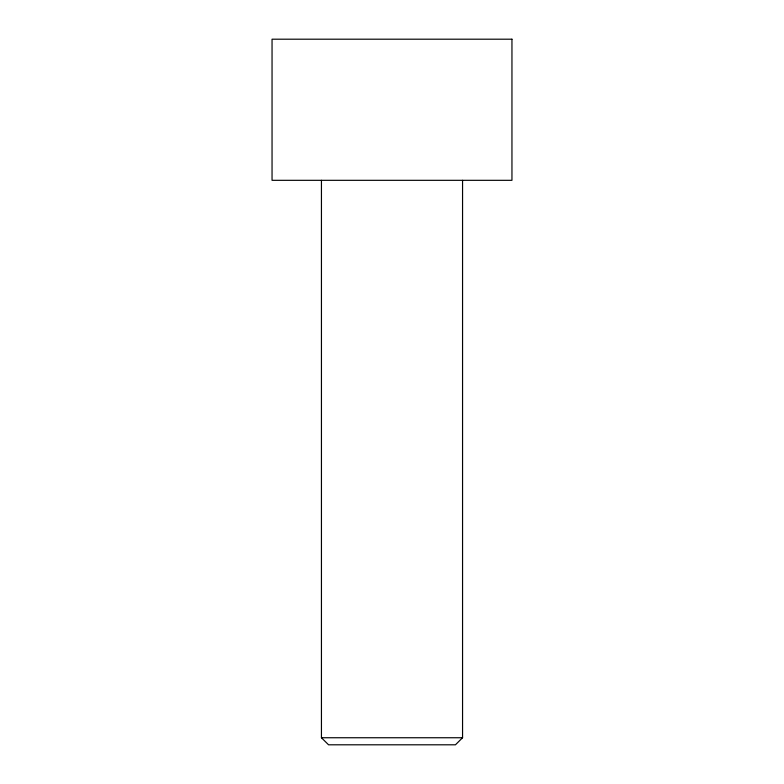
<?xml version="1.0" encoding="UTF-8"?>
<svg xmlns="http://www.w3.org/2000/svg" width="784" height="784" viewBox="0 0 784 784"><rect width="100%" height="100%" fill="white"/><g stroke="black" fill="none" stroke-linecap="round" stroke-linejoin="round"><path stroke-width="1.18" d="M462.56 180.32L462.56 737.744L455.445 744.8L328.555 744.8L321.44 737.744L321.44 180.32M321.44 737.744L462.56 737.744M511.952 39.2L272.048 39.2L272.048 180.32L511.952 180.32L511.952 39.2"/></g></svg>
